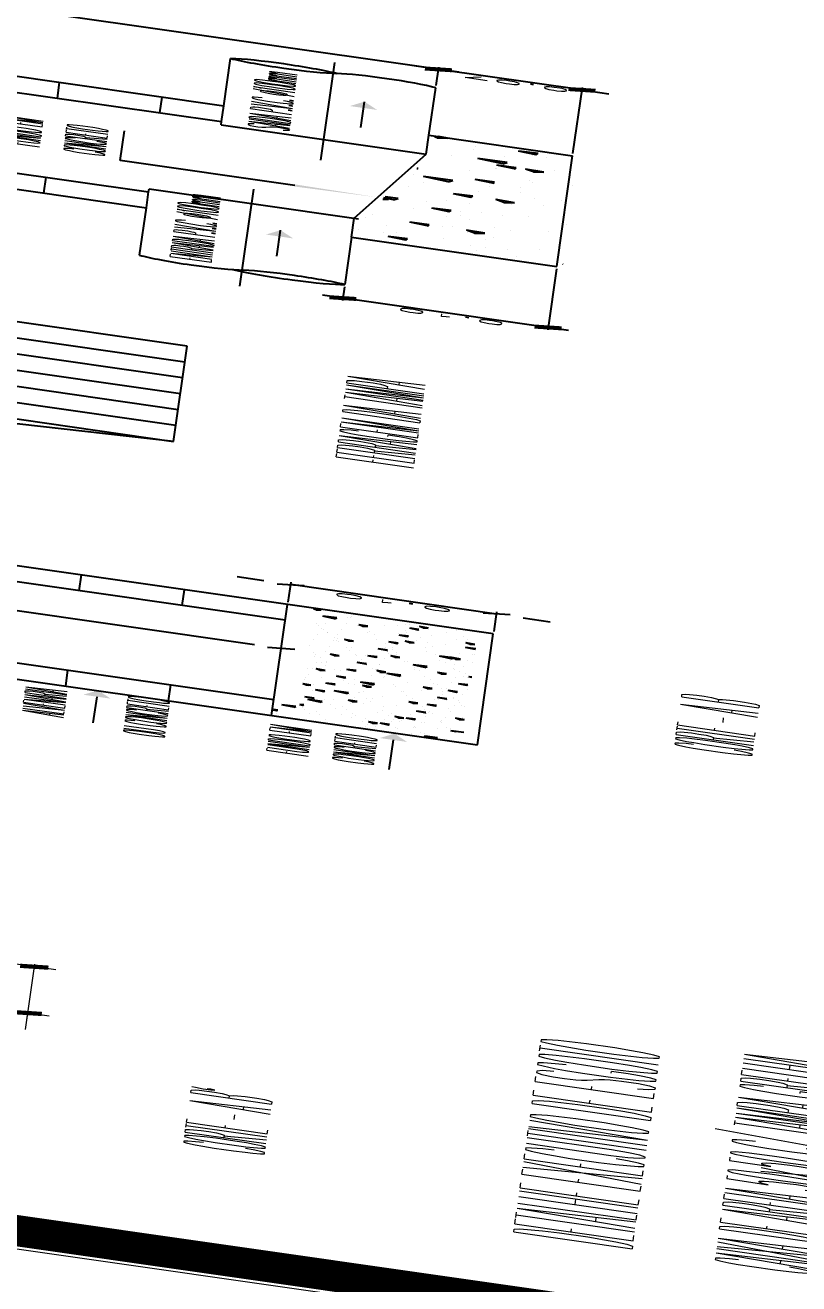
# Model space of a CAD drawing. Header units: millimetres. Extents: x -361192058 to 101130107379, y -14071650034 to 19218552450.
# Drawn here: x -134290.1 to -134142.6, y 40549.9 to 40789.9 of the extents above; entities that cross this region are included whole.
import ezdxf
from ezdxf.enums import TextEntityAlignment as Align

# ---------------------------------------------------------------- set-up
doc = ezdxf.new("R2010")
doc.units = ezdxf.units.MM
doc.header["$LTSCALE"] = 0.5
doc.linetypes.add('CENTER2', pattern=[28.575, 19.05, -3.175, 3.175, -3.175])
for name, color, linetype in [('02', 2, 'Continuous'), ('DETALLHES_CAIXAS', 6, 'Continuous'), ('TXT_0', 7, 'Continuous'), ('TXT_1', 3, 'Continuous'), ('TXT_2', 6, 'Continuous')]:
    doc.layers.add(name, color=color, linetype=linetype)
doc.styles.add('ADITIVOCAD', font='ROMANS.shx')
doc.styles.add('ROMANS', font='romans', dxfattribs={"height": 0.1})
doc.styles.get("Standard").update_dxf_attribs({"font": 'txt.shx', "height": 0.12})

# ---------------------------------------------------------------- blocks, each defined once
blk = doc.blocks.new('ADS_DET_CG125L')
at = {"layer": 'DETALLHES_CAIXAS'}
for p, q in [((2.17225, 1.17024), (2.17225, 0.57024)), ((2.27225, 0.57024), (2.27225, 1.17024)), ((2.37225, 0.57024), (2.37225, 1.17024)), ((2.47225, 0.57024), (2.47225, 1.17024)), ((2.57225, 0.57024), (2.57225, 1.17024)), ((2.67225, 0.57024), (2.67225, 1.17024)), ((2.77225, 0.57024), (2.77225, 1.17024)), ((1.16544, 0.50495), (1.16544, 1.11745)), ((1.26544, 0.40495), (1.26544, 1.11745)), ((0.66544, 1.00495), (0.66544, 0.50495)), ((0.56544, 1.00095), (0.56544, 0.40495)), ((0.56544, 0.60495), (0.66544, 0.60495)), ((1.16544, 0.60495), (1.26544, 0.60495)), ((2.17225, 0.57024), (2.77225, 0.57024)), ((0.56544, 0.55495), (0.66544, 0.55495)), ((1.16544, 0.55495), (1.26544, 0.55495)), ((0.56544, 0.50495), (1.26544, 0.50495)), ((0.56544, 0.40495), (1.26544, 0.40495))]:
    blk.add_line(p, q, dxfattribs=at)
at = {"layer": 'TXT_0', "linetype": 'ByBlock'}
for p, q in [((0.98959, 1.04195), (0.98959, 0.51795)), ((1.39076, 0.51773), (1.39076, 0.53073)), ((0.98309, 0.51145), (0.99609, 0.49845)), ((1.38426, 0.51123), (1.39726, 0.49823)), ((0.98823, 0.50495), (1.00459, 0.50495)), ((1.28011, 0.50473), (1.40576, 0.50473)), ((1.39076, 0.40473), (1.39076, 0.50473)), ((1.39726, 0.39823), (1.38426, 0.41123)), ((1.28011, 0.40473), (1.40576, 0.40473)), ((1.39076, 0.39173), (1.39076, 0.37873))]:
    blk.add_line(p, q, dxfattribs=at)
at = {"layer": 'TXT_0'}
for p, q in [((2.17225, 0.57024), (2.02421, 0.94148)), ((0.3629, 0.58931), (0.52684, 0.58928)), ((0.58364, 0.50267), (0.58364, 0.50267)), ((0.59223, 0.50278), (0.59223, 0.50278)), ((0.59909, 0.50278), (0.6004, 0.50435)), ((0.59909, 0.50278), (0.60339, 0.5024)), ((0.6034, 0.50239), (0.60304, 0.50435)), ((0.63511, 0.49494), (0.64072, 0.50078)), ((0.64152, 0.49393), (0.64072, 0.50077)), ((0.63511, 0.49494), (0.64151, 0.49394)), ((0.6393, 0.49058), (0.6393, 0.49058)), ((0.64789, 0.49069), (0.64789, 0.49069)), ((0.65475, 0.49069), (0.65606, 0.49225)), ((0.65475, 0.49069), (0.65905, 0.49031)), ((0.65906, 0.4903), (0.6587, 0.49225)), ((0.70639, 0.48617), (0.70986, 0.4903)), ((0.7107, 0.48578), (0.70987, 0.49029)), ((0.7838, 0.49072), (0.78778, 0.49225)), ((0.7838, 0.49072), (0.78738, 0.48831)), ((0.78739, 0.4883), (0.78872, 0.49225)), ((0.8146, 0.49192), (0.8146, 0.49192)), ((0.83108, 0.49148), (0.83108, 0.49148)), ((0.85304, 0.4903), (0.85304, 0.4903)), ((0.88826, 0.49087), (0.88826, 0.49087)), ((1.03003, 0.49185), (1.03003, 0.49185)), ((1.06847, 0.49023), (1.06847, 0.49023)), ((1.25819, 0.49088), (1.26177, 0.49225)), ((1.25819, 0.49088), (1.26177, 0.48847)), ((1.26178, 0.48845), (1.26305, 0.49225)), ((1.26447, 0.49063), (1.26584, 0.49225)), ((1.26447, 0.49063), (1.26649, 0.49045)), ((0.61098, 0.48719), (0.61098, 0.48719)), ((0.629, 0.48956), (0.629, 0.48956)), ((0.69077, 0.48284), (0.69638, 0.48869)), ((0.69718, 0.48184), (0.69639, 0.48868)), ((0.70639, 0.48617), (0.71069, 0.48579)), ((0.7574, 0.48704), (0.7574, 0.48704)), ((0.75803, 0.48165), (0.7615, 0.48579)), ((0.76234, 0.48126), (0.76151, 0.48578)), ((0.77543, 0.48942), (0.77543, 0.48942)), ((0.79472, 0.48687), (0.79472, 0.48687)), ((0.88727, 0.48496), (0.89231, 0.48689)), ((0.88727, 0.48496), (0.89085, 0.48254)), ((0.89086, 0.48253), (0.89232, 0.48688)), ((0.89147, 0.48868), (0.89147, 0.48868)), ((0.92991, 0.48705), (0.92991, 0.48705)), ((0.93802, 0.48492), (0.93802, 0.48492)), ((0.96528, 0.48851), (0.96528, 0.48851)), ((0.96834, 0.48543), (0.96834, 0.48543)), ((0.97833, 0.48798), (0.97833, 0.48798)), ((0.98949, 0.48947), (0.98949, 0.48947)), ((1.1069, 0.4886), (1.1069, 0.4886)), ((1.12516, 0.48416), (1.12516, 0.48416)), ((1.14296, 0.4859), (1.14296, 0.4859)), ((1.14534, 0.48698), (1.14534, 0.48698)), ((1.16152, 0.48877), (1.16152, 0.48877)), ((1.17334, 0.48999), (1.17334, 0.48999)), ((1.18377, 0.48536), (1.18377, 0.48536)), ((1.21911, 0.48148), (1.22472, 0.48732)), ((1.22552, 0.48047), (1.22473, 0.48731)), ((0.57569, 0.48359), (0.57569, 0.48359)), ((0.59136, 0.47881), (0.59136, 0.47881)), ((0.61413, 0.48196), (0.61413, 0.48196)), ((0.62832, 0.48388), (0.62832, 0.48388)), ((0.69077, 0.48284), (0.69717, 0.48185)), ((0.71193, 0.48106), (0.71193, 0.48106)), ((0.75775, 0.4818), (0.75775, 0.4818)), ((0.75803, 0.48165), (0.76234, 0.48127)), ((0.80968, 0.47713), (0.81315, 0.48127)), ((0.81399, 0.47674), (0.81316, 0.48126)), ((0.84627, 0.48366), (0.84627, 0.48366)), ((0.91999, 0.48254), (0.91999, 0.48254)), ((0.94094, 0.48259), (0.94094, 0.48259)), ((0.9475, 0.48226), (0.9475, 0.48226)), ((0.99075, 0.47919), (0.99579, 0.48113)), ((0.99075, 0.47919), (0.99433, 0.47678)), ((0.99433, 0.47676), (0.99579, 0.48112)), ((1.00678, 0.4838), (1.00678, 0.4838)), ((1.04521, 0.48218), (1.04521, 0.48218)), ((1.08258, 0.47804), (1.08258, 0.47804)), ((1.08365, 0.48056), (1.08365, 0.48056)), ((1.08819, 0.47909), (1.08819, 0.47909)), ((1.1006, 0.48042), (1.1006, 0.48042)), ((1.10097, 0.47869), (1.10097, 0.47869)), ((1.12208, 0.47893), (1.12208, 0.47893)), ((1.12787, 0.48401), (1.12787, 0.48401)), ((1.21911, 0.48148), (1.22552, 0.48048)), ((1.22221, 0.48373), (1.22221, 0.48373)), ((1.26064, 0.48211), (1.26064, 0.48211)), ((0.66664, 0.47509), (0.66664, 0.47509)), ((0.68466, 0.47747), (0.68466, 0.47747)), ((0.72035, 0.4764), (0.72035, 0.4764)), ((0.76761, 0.47093), (0.77322, 0.47677)), ((0.77402, 0.46992), (0.77323, 0.47676)), ((0.80428, 0.47645), (0.80428, 0.47645)), ((0.80968, 0.47713), (0.81398, 0.47676)), ((0.84725, 0.47297), (0.84725, 0.47297)), ((0.86132, 0.47261), (0.86479, 0.47675)), ((0.86132, 0.47261), (0.86562, 0.47224)), ((0.86563, 0.47223), (0.8648, 0.47674)), ((0.8676, 0.47291), (0.8676, 0.47291)), ((0.87452, 0.47656), (0.87452, 0.47656)), ((0.90457, 0.47798), (0.90457, 0.47798)), ((0.90552, 0.47506), (0.90552, 0.47506)), ((0.91296, 0.4681), (0.91643, 0.47223)), ((0.91727, 0.46771), (0.91644, 0.47222)), ((1.03711, 0.47206), (1.03711, 0.47206)), ((1.05079, 0.4737), (1.05079, 0.4737)), ((1.09422, 0.47343), (1.09926, 0.47536)), ((1.09422, 0.47343), (1.0978, 0.47101)), ((1.09781, 0.471), (1.09927, 0.47535)), ((1.16052, 0.47731), (1.16052, 0.47731)), ((1.19895, 0.47568), (1.19895, 0.47568)), ((1.23501, 0.47527), (1.23501, 0.47527)), ((1.23739, 0.47406), (1.23739, 0.47406)), ((1.24517, 0.47355), (1.24517, 0.47355)), ((1.26319, 0.47592), (1.26319, 0.47592)), ((0.62266, 0.46692), (0.62266, 0.46692)), ((0.63135, 0.47149), (0.63135, 0.47149)), ((0.64702, 0.46672), (0.64702, 0.46672)), ((0.66979, 0.46987), (0.66979, 0.46987)), ((0.68398, 0.47179), (0.68398, 0.47179)), ((0.70823, 0.46825), (0.70823, 0.46825)), ((0.7233, 0.4675), (0.72834, 0.46944)), ((0.7233, 0.4675), (0.72688, 0.46509)), ((0.72689, 0.46507), (0.72835, 0.46943)), ((0.74666, 0.46662), (0.74666, 0.46662)), ((0.7623, 0.46924), (0.7623, 0.46924)), ((0.76761, 0.47093), (0.77401, 0.46993)), ((0.82923, 0.47059), (0.82923, 0.47059)), ((0.83021, 0.46751), (0.83021, 0.46751)), ((0.86353, 0.46785), (0.86353, 0.46785)), ((0.91296, 0.4681), (0.91726, 0.46772)), ((0.9646, 0.46358), (0.96808, 0.46771)), ((0.96892, 0.46319), (0.96808, 0.4677)), ((0.99182, 0.4661), (0.99182, 0.4661)), ((1.00984, 0.46847), (1.00984, 0.46847)), ((1.01443, 0.46909), (1.01443, 0.46909)), ((1.05898, 0.47148), (1.05898, 0.47148)), ((1.19769, 0.46766), (1.20273, 0.46959)), ((1.19769, 0.46766), (1.20127, 0.46524)), ((1.19805, 0.4702), (1.19805, 0.4702)), ((1.1997, 0.46756), (1.1997, 0.46756)), ((1.20128, 0.46523), (1.20274, 0.46958)), ((0.61006, 0.46116), (0.61006, 0.46116)), ((0.62745, 0.45992), (0.62745, 0.45992)), ((0.63733, 0.46475), (0.63733, 0.46475)), ((0.72031, 0.46204), (0.72031, 0.46204)), ((0.75649, 0.46102), (0.75649, 0.46102)), ((0.78375, 0.46461), (0.78375, 0.46461)), ((0.7851, 0.465), (0.7851, 0.465)), ((0.79384, 0.4629), (0.79384, 0.4629)), ((0.82154, 0.46064), (0.82154, 0.46064)), ((0.82353, 0.46337), (0.82353, 0.46337)), ((0.82678, 0.46174), (0.83182, 0.46367)), ((0.82678, 0.46174), (0.83036, 0.45932)), ((0.83037, 0.45931), (0.83183, 0.46366)), ((0.84445, 0.45901), (0.85006, 0.46485)), ((0.85086, 0.45801), (0.85007, 0.46484)), ((0.86197, 0.46175), (0.86197, 0.46175)), ((0.9004, 0.46013), (0.9004, 0.46013)), ((0.94634, 0.46011), (0.94634, 0.46011)), ((0.9646, 0.46358), (0.96891, 0.4632)), ((0.97746, 0.46402), (0.97746, 0.46402)), ((1.01625, 0.45906), (1.01972, 0.4632)), ((1.01699, 0.46427), (1.01699, 0.46427)), ((1.02056, 0.45867), (1.01973, 0.46318)), ((1.12428, 0.46019), (1.12428, 0.46019)), ((1.1544, 0.4616), (1.1544, 0.4616)), ((1.16065, 0.4648), (1.16065, 0.4648)), ((1.17243, 0.46397), (1.17243, 0.46397)), ((1.26596, 0.46456), (1.26596, 0.46456)), ((0.58067, 0.45971), (0.58067, 0.45971)), ((0.59048, 0.45485), (0.59048, 0.45485)), ((0.59204, 0.45879), (0.59204, 0.45879)), ((0.60715, 0.45637), (0.61219, 0.45831)), ((0.60715, 0.45637), (0.61073, 0.45396)), ((0.61074, 0.45395), (0.6122, 0.4583)), ((0.67832, 0.45483), (0.67832, 0.45483)), ((0.73846, 0.45864), (0.73846, 0.45864)), ((0.75687, 0.45783), (0.75687, 0.45783)), ((0.84445, 0.45901), (0.85086, 0.45802)), ((0.90105, 0.45415), (0.90105, 0.45415)), ((0.9037, 0.45401), (0.9037, 0.45401)), ((0.91907, 0.45652), (0.91907, 0.45652)), ((0.93025, 0.45597), (0.93529, 0.4579)), ((0.93025, 0.45597), (0.93383, 0.45355)), ((0.93384, 0.45354), (0.9353, 0.45789)), ((0.93884, 0.4585), (0.93884, 0.4585)), ((0.94006, 0.45862), (0.94006, 0.45862)), ((0.975, 0.45707), (0.975, 0.45707)), ((0.97727, 0.45688), (0.97727, 0.45688)), ((1.01571, 0.45525), (1.01571, 0.45525)), ((1.01625, 0.45906), (1.02055, 0.45868)), ((1.06789, 0.45454), (1.07136, 0.45868)), ((1.06789, 0.45454), (1.07219, 0.45416)), ((1.0722, 0.45415), (1.07137, 0.45867)), ((1.08731, 0.45513), (1.08731, 0.45513)), ((1.10893, 0.45561), (1.10893, 0.45561)), ((1.11953, 0.45002), (1.123, 0.45416)), ((1.12384, 0.44963), (1.12301, 0.45415)), ((1.22397, 0.45735), (1.22397, 0.45735)), ((0.60908, 0.44862), (0.61255, 0.45276)), ((0.60908, 0.44862), (0.61338, 0.44825)), ((0.61339, 0.44823), (0.61256, 0.45275)), ((0.63991, 0.45111), (0.63991, 0.45111)), ((0.66572, 0.44907), (0.66572, 0.44907)), ((0.68311, 0.44782), (0.68311, 0.44782)), ((0.69299, 0.45266), (0.69299, 0.45266)), ((0.71948, 0.45243), (0.71948, 0.45243)), ((0.77955, 0.45343), (0.77955, 0.45343)), ((0.85558, 0.44816), (0.85558, 0.44816)), ((0.86673, 0.44894), (0.86673, 0.44894)), ((0.92129, 0.44709), (0.9269, 0.45294)), ((0.9277, 0.44609), (0.92691, 0.45293)), ((0.93301, 0.44986), (0.93301, 0.44986)), ((1.03372, 0.4502), (1.03876, 0.45214)), ((1.03372, 0.4502), (1.0373, 0.44779)), ((1.03731, 0.44778), (1.03877, 0.45213)), ((1.04992, 0.44973), (1.04992, 0.44973)), ((1.05414, 0.45363), (1.05414, 0.45363)), ((1.06364, 0.44965), (1.06364, 0.44965)), ((1.08166, 0.45202), (1.08166, 0.45202)), ((1.09258, 0.45201), (1.09258, 0.45201)), ((1.11953, 0.45002), (1.12384, 0.44965)), ((1.13101, 0.45038), (1.13101, 0.45038)), ((1.16945, 0.44876), (1.16945, 0.44876)), ((1.17117, 0.4455), (1.17465, 0.44964)), ((1.17549, 0.44512), (1.17465, 0.44963)), ((1.18198, 0.45015), (1.18198, 0.45015)), ((1.23414, 0.4513), (1.23414, 0.4513)), ((0.3345, 0.44523), (0.5214, 0.44523)), ((0.59792, 0.4439), (0.59792, 0.4439)), ((0.60011, 0.44517), (0.60011, 0.44517)), ((0.63633, 0.44762), (0.63633, 0.44762)), ((0.63854, 0.44355), (0.63854, 0.44355)), ((0.64614, 0.44275), (0.64614, 0.44275)), ((0.6477, 0.4467), (0.6477, 0.4467)), ((0.66281, 0.44428), (0.66785, 0.44622)), ((0.66281, 0.44428), (0.66639, 0.44186)), ((0.6664, 0.44185), (0.66786, 0.4462)), ((0.73756, 0.44623), (0.73756, 0.44623)), ((0.81029, 0.4422), (0.81029, 0.4422)), ((0.82831, 0.44457), (0.82831, 0.44457)), ((0.82933, 0.44354), (0.82933, 0.44354)), ((0.89102, 0.44265), (0.89102, 0.44265)), ((0.92129, 0.44709), (0.9277, 0.4461)), ((1.01355, 0.44512), (1.01355, 0.44512)), ((1.01817, 0.44366), (1.01817, 0.44366)), ((1.1372, 0.44444), (1.14224, 0.44637)), ((1.1372, 0.44444), (1.14078, 0.44202)), ((1.13999, 0.44294), (1.13999, 0.44294)), ((1.14079, 0.44201), (1.14225, 0.44636)), ((1.17117, 0.4455), (1.17548, 0.44513)), ((1.19717, 0.44623), (1.19717, 0.44623)), ((1.20788, 0.44713), (1.20788, 0.44713)), ((1.22282, 0.44099), (1.22629, 0.44512)), ((1.22623, 0.44515), (1.22623, 0.44515)), ((1.22713, 0.4406), (1.2263, 0.44511)), ((1.24425, 0.44752), (1.24425, 0.44752)), ((1.24632, 0.44551), (1.24632, 0.44551)), ((0.57685, 0.43712), (0.57685, 0.43712)), ((0.61839, 0.43635), (0.61839, 0.43635)), ((0.62657, 0.43595), (0.62657, 0.43595)), ((0.66474, 0.43653), (0.66821, 0.44067)), ((0.66474, 0.43653), (0.66904, 0.43615)), ((0.66905, 0.43614), (0.66822, 0.44065)), ((0.69557, 0.43902), (0.69557, 0.43902)), ((0.71638, 0.43201), (0.71985, 0.43615)), ((0.72069, 0.43162), (0.71986, 0.43614)), ((0.76481, 0.43621), (0.76481, 0.43621)), ((0.76628, 0.43851), (0.77132, 0.44045)), ((0.76628, 0.43851), (0.76986, 0.4361)), ((0.76987, 0.43609), (0.77133, 0.44044)), ((0.79296, 0.43893), (0.79296, 0.43893)), ((0.97287, 0.4377), (0.97287, 0.4377)), ((0.97658, 0.44005), (0.97658, 0.44005)), ((0.9909, 0.44007), (0.9909, 0.44007)), ((0.99813, 0.43517), (1.00374, 0.44102)), ((1.00455, 0.43417), (1.00375, 0.44101)), ((1.098, 0.43573), (1.098, 0.43573)), ((1.12341, 0.43623), (1.12341, 0.43623)), ((1.15977, 0.44084), (1.15977, 0.44084)), ((1.18076, 0.43916), (1.18076, 0.43916)), ((1.22282, 0.44099), (1.22712, 0.44061)), ((1.24067, 0.43867), (1.24571, 0.44061)), ((1.24067, 0.43867), (1.24425, 0.43625)), ((1.24122, 0.44154), (1.24122, 0.44154)), ((1.24426, 0.43624), (1.24572, 0.44059)), ((0.57083, 0.42795), (0.57342, 0.43065)), ((0.5731, 0.43039), (0.5731, 0.43039)), ((0.57416, 0.42435), (0.57343, 0.43063)), ((0.5896, 0.43088), (0.5896, 0.43088)), ((0.59112, 0.43276), (0.59112, 0.43276)), ((0.61529, 0.4355), (0.61529, 0.4355)), ((0.65358, 0.43181), (0.65358, 0.43181)), ((0.65577, 0.43308), (0.65577, 0.43308)), ((0.6942, 0.43145), (0.6942, 0.43145)), ((0.71638, 0.43201), (0.72068, 0.43163)), ((0.71952, 0.43025), (0.71952, 0.43025)), ((0.73264, 0.42983), (0.73264, 0.42983)), ((0.73755, 0.43262), (0.73755, 0.43262)), ((0.756, 0.43386), (0.756, 0.43386)), ((0.76802, 0.42749), (0.77149, 0.43163)), ((0.77233, 0.4271), (0.7715, 0.43162)), ((0.84903, 0.43544), (0.84903, 0.43544)), ((0.86975, 0.43275), (0.87479, 0.43468)), ((0.86975, 0.43275), (0.87333, 0.43033)), ((0.87334, 0.43032), (0.8748, 0.43467)), ((0.90282, 0.43004), (0.90282, 0.43004)), ((0.9274, 0.43171), (0.9274, 0.43171)), ((0.93919, 0.43465), (0.93919, 0.43465)), ((0.99813, 0.43517), (1.00454, 0.43418)), ((1.08644, 0.43116), (1.08644, 0.43116)), ((1.13546, 0.4332), (1.13546, 0.4332)), ((1.15349, 0.43557), (1.15349, 0.43557)), ((1.19923, 0.43434), (1.19923, 0.43434)), ((0.63251, 0.42503), (0.63251, 0.42503)), ((0.67405, 0.42426), (0.67405, 0.42426)), ((0.68223, 0.42385), (0.68223, 0.42385)), ((0.7186, 0.42846), (0.7186, 0.42846)), ((0.76802, 0.42749), (0.77233, 0.42712)), ((0.77107, 0.42821), (0.77107, 0.42821)), ((0.80704, 0.42824), (0.80704, 0.42824)), ((0.80951, 0.42658), (0.80951, 0.42658)), ((0.81967, 0.42297), (0.82314, 0.42711)), ((0.82398, 0.42259), (0.82315, 0.4271)), ((0.84794, 0.42496), (0.84794, 0.42496)), ((0.86585, 0.42497), (0.86585, 0.42497)), ((0.88211, 0.42575), (0.88211, 0.42575)), ((0.90013, 0.42812), (0.90013, 0.42812)), ((0.97323, 0.42698), (0.97827, 0.42892)), ((0.97323, 0.42698), (0.97681, 0.42457)), ((0.97682, 0.42455), (0.97828, 0.4289)), ((1.04904, 0.42576), (1.04904, 0.42576)), ((1.05601, 0.42852), (1.05601, 0.42852)), ((1.06272, 0.42362), (1.06272, 0.42362)), ((1.07498, 0.42326), (1.08058, 0.4291)), ((1.08139, 0.42225), (1.08059, 0.42909)), ((1.08999, 0.42721), (1.08999, 0.42721)), ((1.15724, 0.42713), (1.15724, 0.42713)), ((1.23326, 0.42734), (1.23326, 0.42734)), ((0.62649, 0.41585), (0.62908, 0.41855)), ((0.62876, 0.4183), (0.62876, 0.4183)), ((0.62982, 0.41225), (0.62909, 0.41854)), ((0.64527, 0.41878), (0.64527, 0.41878)), ((0.64678, 0.42067), (0.64678, 0.42067)), ((0.67095, 0.42341), (0.67095, 0.42341)), ((0.70939, 0.42178), (0.70939, 0.42178)), ((0.74782, 0.42016), (0.74782, 0.42016)), ((0.76506, 0.42103), (0.76506, 0.42103)), ((0.78626, 0.41853), (0.78626, 0.41853)), ((0.81967, 0.42297), (0.82397, 0.4226)), ((0.82846, 0.41957), (0.82846, 0.41957)), ((0.83664, 0.41976), (0.83664, 0.41976)), ((0.87131, 0.41846), (0.87478, 0.42259)), ((0.87131, 0.41846), (0.87561, 0.41808)), ((0.87562, 0.41807), (0.87479, 0.42258)), ((0.88638, 0.42333), (0.88638, 0.42333)), ((0.92295, 0.41394), (0.92642, 0.41807)), ((0.92482, 0.42171), (0.92482, 0.42171)), ((0.92726, 0.41355), (0.92643, 0.41806)), ((0.96325, 0.42009), (0.96325, 0.42009)), ((1.00169, 0.41846), (1.00169, 0.41846)), ((1.01268, 0.42115), (1.01268, 0.42115)), ((1.01402, 0.42132), (1.01402, 0.42132)), ((1.0447, 0.42125), (1.0447, 0.42125)), ((1.07498, 0.42326), (1.08138, 0.42226)), ((1.0767, 0.42121), (1.08174, 0.42315)), ((1.0767, 0.42121), (1.08028, 0.4188)), ((1.08029, 0.41879), (1.08175, 0.42314)), ((1.11525, 0.41992), (1.11525, 0.41992)), ((1.19629, 0.42227), (1.19629, 0.42227)), ((1.22531, 0.41912), (1.22531, 0.41912)), ((1.25258, 0.42271), (1.25258, 0.42271)), ((0.70578, 0.41529), (0.71083, 0.41723)), ((0.70578, 0.41529), (0.70937, 0.41288)), ((0.70937, 0.41286), (0.71083, 0.41721)), ((0.72307, 0.41382), (0.72307, 0.41382)), ((0.79134, 0.4138), (0.79134, 0.4138)), ((0.79209, 0.41496), (0.79209, 0.41496)), ((0.80937, 0.41617), (0.80937, 0.41617)), ((0.82469, 0.41691), (0.82469, 0.41691)), ((0.86313, 0.41529), (0.86313, 0.41529)), ((0.90156, 0.41366), (0.90156, 0.41366)), ((0.92295, 0.41394), (0.92725, 0.41356)), ((0.97203, 0.41411), (0.97203, 0.41411)), ((0.97571, 0.41608), (0.97571, 0.41608)), ((0.97697, 0.41225), (0.97807, 0.41356)), ((0.97831, 0.41225), (0.97807, 0.41354)), ((0.99923, 0.41526), (0.99923, 0.41526)), ((1.04012, 0.41684), (1.04012, 0.41684)), ((1.07326, 0.41271), (1.07326, 0.41271)), ((1.07856, 0.41521), (1.07856, 0.41521)), ((1.11699, 0.41359), (1.11699, 0.41359)), ((1.12253, 0.41226), (1.12253, 0.41226)), ((1.15269, 0.41225), (1.15743, 0.41718)), ((1.15801, 0.41225), (1.15743, 0.41717)), ((1.1589, 0.41687), (1.1589, 0.41687)), ((1.18017, 0.41545), (1.18521, 0.41738)), ((1.18017, 0.41545), (1.18375, 0.41303)), ((1.18376, 0.41302), (1.18522, 0.41737)), ((1.20729, 0.41675), (1.20729, 0.41675))]:
    blk.add_line(p, q, dxfattribs=at)
for points in [[(0.52684, 0.58264), (0.52684, 0.59597), (0.56684, 0.58932)], [(0.52141, 0.4519), (0.5214, 0.43856), (0.5614, 0.44522)]]:
    blk.add_solid(points, dxfattribs=at)
at = {"layer": 'TXT_0', "style": 'ROMANS'}
for s, p in [('ALVENARIA', (0.36796, 0.61389)), ('OU CONCRETO', (0.32971, 0.56438)), ('FUNDO EM', (0.3424, 0.49479)), ('CONCRETO', (0.34529, 0.46301))]:
    blk.add_text(s, height=0.02, dxfattribs=at).set_placement(p, align=Align.MIDDLE_LEFT)
at = {"layer": 'TXT_0', "linetype": 'ByBlock', "style": 'ROMANS'}
blk.add_text('0.10', height=0.02, rotation=90, dxfattribs=at).set_placement((1.37076, 0.45473), align=Align.MIDDLE_CENTER)
at = {"layer": 'TXT_1', "style": 'ADITIVOCAD'}
for s, p in [('FERRAGEM DA TAMPA', (2.47901, 0.47301)), ('CORTE - A B', (0.90081, 0.29221))]:
    blk.add_text(s, height=0.0375, dxfattribs=at).set_placement(p, align=Align.MIDDLE)
blk = doc.blocks.new('ADS_DET_CP50')
at = {"layer": 'DETALLHES_CAIXAS'}
for p, q in [((0.59468, 1.25443), (0.59468, 0.70443)), ((0.69468, 1.25443), (0.69468, 0.70443)), ((1.19468, 1.25443), (1.19468, 0.67443)), ((1.29468, 1.25443), (1.29468, 0.67443)), ((0.59468, 0.75443), (0.69468, 0.75443)), ((1.19468, 0.75443), (1.29468, 0.75443)), ((0.59468, 0.70443), (0.69468, 0.70443)), ((1.19468, 0.70443), (1.29468, 0.70443)), ((1.19468, 0.67443), (1.29468, 0.67443)), ((0.59468, 0.60443), (0.71468, 0.60443)), ((0.59468, 0.60443), (0.59468, 0.50443)), ((0.71468, 0.60443), (1.17468, 0.57443)), ((1.17468, 0.57443), (1.29468, 0.57443)), ((1.29468, 0.57443), (1.29468, 0.50443)), ((0.59468, 0.50443), (1.29468, 0.50443))]:
    blk.add_line(p, q, dxfattribs=at)
at = {"layer": 'TXT_0', "linetype": 'ByBlock'}
for p, q in [((1.71113, 0.56443), (1.71113, 1.31443)), ((0.20851, 0.49443), (0.20851, 0.61443)), ((0.27968, 0.60443), (0.19351, 0.60443)), ((1.71113, 0.57443), (1.71113, 0.58743)), ((1.60968, 0.57443), (1.72613, 0.57443)), ((1.60968, 0.57443), (1.72613, 0.57443)), ((1.71113, 0.50443), (1.71113, 0.57443)), ((0.57968, 0.50443), (0.19351, 0.50443)), ((1.30968, 0.50443), (1.72613, 0.50443)), ((1.71113, 0.50443), (1.71113, 0.49143))]:
    blk.add_line(p, q, dxfattribs=at)
at = {"layer": 'TXT_0'}
for p, q in [((0.86411, 0.63512), (0.86412, 0.72013)), ((0.86412, 0.72013), (1.05102, 0.72013)), ((0.29468, 0.70443), (0.59468, 0.70443)), ((0.69468, 0.70443), (0.71468, 0.70443)), ((0.71468, 0.70443), (0.71468, 0.60243)), ((1.17468, 0.67443), (1.19468, 0.67443)), ((1.17468, 0.67443), (1.17468, 0.57443)), ((1.29468, 0.67443), (1.59468, 0.67443)), ((0.41027, 0.63886), (0.5742, 0.63883)), ((1.28144, 0.60756), (1.44537, 0.60753)), ((0.59468, 0.60443), (0.29468, 0.60443)), ((0.64635, 0.60152), (0.6465, 0.60141)), ((0.64651, 0.60141), (0.64655, 0.60152)), ((0.7286, 0.59923), (0.7286, 0.59923)), ((0.75413, 0.59586), (0.75413, 0.59586)), ((0.65284, 0.58962), (0.65284, 0.58962)), ((0.85797, 0.59217), (0.86207, 0.5894)), ((0.8617, 0.58691), (0.86624, 0.59163)), ((0.86208, 0.58939), (0.86291, 0.59185)), ((0.87506, 0.58483), (0.87433, 0.5911)), ((0.62337, 0.57837), (0.6306, 0.58699)), ((0.63235, 0.57758), (0.63062, 0.58698)), ((0.65977, 0.58344), (0.65977, 0.58344)), ((0.69732, 0.58838), (0.69732, 0.58838)), ((0.8617, 0.58691), (0.87505, 0.58484)), ((0.62337, 0.57837), (0.63234, 0.57759)), ((0.73096, 0.56896), (0.73819, 0.57758)), ((0.73994, 0.56816), (0.7382, 0.57757)), ((0.8252, 0.57695), (0.8252, 0.57695)), ((0.95747, 0.5807), (0.95747, 0.5807)), ((1.03605, 0.57901), (1.03605, 0.57901)), ((1.07689, 0.57789), (1.07764, 0.57739)), ((1.07765, 0.57738), (1.07781, 0.57783)), ((0.8817, 0.5711), (0.8817, 0.5711)), ((0.99849, 0.57406), (0.99849, 0.57406)), ((1.02179, 0.56208), (1.03347, 0.57426)), ((1.03514, 0.56), (1.03349, 0.57425)), ((1.0361, 0.57404), (1.0361, 0.57404)), ((1.28575, 0.57041), (1.28864, 0.57152)), ((1.29468, 0.57443), (1.59468, 0.57443)), ((0.73096, 0.56896), (0.73993, 0.56817)), ((0.83855, 0.55954), (0.84578, 0.56816)), ((0.84753, 0.55875), (0.84579, 0.56815)), ((1.28575, 0.57041), (1.29321, 0.56538)), ((1.29322, 0.56537), (1.29468, 0.56972)), ((0.6678, 0.56055), (0.6678, 0.56055)), ((0.73773, 0.56193), (0.73773, 0.56193)), ((0.80469, 0.56054), (0.80469, 0.56054)), ((0.83855, 0.55954), (0.84752, 0.55876)), ((0.90376, 0.56159), (0.90376, 0.56159)), ((0.94614, 0.55013), (0.95337, 0.55875)), ((0.94862, 0.55903), (0.94862, 0.55903)), ((0.95512, 0.54934), (0.95338, 0.55874)), ((1.02179, 0.56208), (1.03513, 0.56001)), ((1.18634, 0.56218), (1.18634, 0.56218)), ((0.74787, 0.55717), (0.74787, 0.55717)), ((0.82794, 0.55379), (0.82794, 0.55379)), ((0.84695, 0.55411), (0.84695, 0.55411)), ((1.11057, 0.55258), (1.11057, 0.55258)), ((0.65025, 0.54692), (0.65025, 0.54692)), ((0.72678, 0.54929), (0.72678, 0.54929)), ((0.72858, 0.54605), (0.73908, 0.55009)), ((0.73605, 0.54101), (0.73909, 0.55008)), ((0.8094, 0.54917), (0.8094, 0.54917)), ((0.90802, 0.5504), (0.90802, 0.5504)), ((0.94614, 0.55013), (0.95511, 0.54935)), ((0.98809, 0.54702), (0.98809, 0.54702)), ((1.05373, 0.54072), (1.06096, 0.54934)), ((1.06271, 0.53992), (1.06097, 0.54933)), ((1.18188, 0.53725), (1.19356, 0.54943)), ((1.19523, 0.53517), (1.19357, 0.54942)), ((1.24249, 0.55222), (1.24249, 0.55222)), ((1.26834, 0.55158), (1.26834, 0.55158)), ((0.61935, 0.54379), (0.61935, 0.54379)), ((0.69943, 0.5404), (0.69943, 0.5404)), ((0.72858, 0.54605), (0.73604, 0.54102)), ((0.86115, 0.54401), (0.86115, 0.54401)), ((1.03355, 0.54202), (1.03355, 0.54202)), ((1.05373, 0.54072), (1.06269, 0.53993)), ((1.06816, 0.54364), (1.06816, 0.54364)), ((1.14824, 0.54025), (1.14824, 0.54025)), ((1.18568, 0.54474), (1.18568, 0.54474)), ((0.65101, 0.53969), (0.65101, 0.53969)), ((0.71467, 0.5367), (0.71467, 0.5367)), ((0.7795, 0.53702), (0.7795, 0.53702)), ((0.94415, 0.53404), (0.95465, 0.53807)), ((0.95162, 0.529), (0.95466, 0.53806)), ((1.14813, 0.5398), (1.14813, 0.5398)), ((1.16132, 0.53131), (1.16855, 0.53992)), ((1.17029, 0.53051), (1.16856, 0.53991)), ((1.18087, 0.53657), (1.18087, 0.53657)), ((1.18188, 0.53725), (1.19522, 0.53518)), ((1.22831, 0.53687), (1.22831, 0.53687)), ((0.65786, 0.52922), (0.65786, 0.52922)), ((0.77367, 0.529), (0.77367, 0.529)), ((0.85957, 0.53364), (0.85957, 0.53364)), ((0.93965, 0.53025), (0.93965, 0.53025)), ((0.94415, 0.53404), (0.95161, 0.52901)), ((0.95565, 0.53077), (0.95565, 0.53077)), ((1.16132, 0.53131), (1.17028, 0.53052)), ((1.26891, 0.52189), (1.27614, 0.53051)), ((1.27788, 0.5211), (1.27615, 0.5305)), ((0.62031, 0.52427), (0.62031, 0.52427)), ((1.01972, 0.52687), (1.01972, 0.52687)), ((1.0534, 0.52733), (1.0534, 0.52733)), ((1.09979, 0.52349), (1.09979, 0.52349)), ((1.15972, 0.52203), (1.17022, 0.52606)), ((1.16719, 0.51699), (1.17023, 0.52605)), ((1.26242, 0.52349), (1.26242, 0.52349)), ((0.87988, 0.52117), (0.87988, 0.52117)), ((0.99659, 0.51985), (0.99659, 0.51985)), ((1.09339, 0.52155), (1.09339, 0.52155)), ((1.15972, 0.52203), (1.16718, 0.517)), ((1.17987, 0.5201), (1.17987, 0.5201)), ((1.25994, 0.51672), (1.25994, 0.51672)), ((1.26891, 0.52189), (1.27787, 0.52111)), ((0.68619, 0.51398), (0.68619, 0.51398)), ((0.80286, 0.5106), (0.80286, 0.5106)), ((0.95903, 0.5149), (0.95903, 0.5149)), ((1.18451, 0.51225), (1.18451, 0.51225)), ((1.00591, 0.50653), (1.00591, 0.50653)), ((0.61255, 0.50152), (0.61305, 0.50171)), ((0.613, 0.50152), (0.61306, 0.5017)), ((0.8643, 0.50243), (0.8643, 0.50243)), ((1.10875, 0.50264), (1.10875, 0.50264))]:
    blk.add_line(p, q, dxfattribs=at)
at = {"layer": 'TXT_0', "linetype": 'CENTER2'}
for p, q in [((0.19162, 0.65443), (0.80413, 0.65443)), ((1.04441, 0.62443), (1.66233, 0.62443))]:
    blk.add_line(p, q, dxfattribs=at)
at = {"layer": 'TXT_0', "linetype": 'ByBlock', "const_width": 0.00195}
for points in [[(0.21501, 0.59793), (0.20201, 0.61093)], [(1.70463, 0.58093), (1.71763, 0.56793)], [(1.70463, 0.58093), (1.71763, 0.56793)], [(0.20201, 0.51093), (0.21501, 0.49793)], [(1.71763, 0.49793), (1.70463, 0.51093)]]:
    blk.add_lwpolyline(points, dxfattribs=at)
at = {"layer": 'TXT_0'}
for centre, radius, start, end in [((0.30914, 0.679), 0.02925, 119.62631, 239.73713), ((1.61349, 0.64873), 0.03185, 126.19284, 235.08679), ((1.57432, 0.64829), 0.03314, 309.1933, 52.08632), ((0.30934, 0.63407), 0.03307, 130.84046, 243.67814), ((0.27155, 0.62895), 0.03371, 313.32866, 47.3258), ((1.57859, 0.59872), 0.02913, 303.53651, 55.08679)]:
    blk.add_arc(centre, radius, start, end, dxfattribs=at)
for points in [[(0.53421, 0.64551), (0.5342, 0.63217), (0.5742, 0.63883)], [(0.87077, 0.63512), (0.85744, 0.63512), (0.8641, 0.59512)], [(1.40537, 0.6142), (1.40537, 0.60087), (1.44537, 0.60753)]]:
    blk.add_solid(points, dxfattribs=at)
at = {"layer": 'TXT_0', "style": 'ROMANS'}
for s, p in [('FUNDO EM', (0.87202, 0.76969)), ('CONCRETO', (0.87491, 0.73791)), ('ENTRADA P.V.C. %%C100mm', (0.31007, 0.67969)), ('SAIDA P.V.C. %%C100mm', (1.19201, 0.65148))]:
    blk.add_text(s, height=0.02, dxfattribs=at).set_placement(p, align=Align.MIDDLE_LEFT)
for s, p in [('0.10', (0.19951, 0.52443)), ('0.07', (1.70213, 0.50943))]:
    blk.add_text(s, height=0.018, rotation=90, dxfattribs=at).set_placement(p)
blk = doc.blocks.new('APROVADO QUADRA 21.2 MBVII')
at = {"layer": '02', "lineweight": 18}
blk.add_lwpolyline([(3979.6187, 2385.7337), (4040.8187, 2385.7337), (4040.8187, 2430.2837), (3979.6187, 2430.2837)], close=True, dxfattribs=at)
at = {"layer": '02', "lineweight": 18, "const_width": 0.1}
blk.add_lwpolyline([(3980.3687, 2386.4837), (4040.0687, 2386.4837), (4040.0687, 2429.5337), (3980.3687, 2429.5337)], close=True, dxfattribs=at)
at = {"layer": 'TXT_0', "linetype": 'ByBlock', "lineweight": 18}
for p, q in [((3991.3578, 2414.6903), (3991.3578, 2419.6703)), ((3989.4092, 2414.6903), (3989.4092, 2415.5274)), ((3988.7158, 2414.76), (3991.4625, 2414.76)), ((3988.7158, 2414.76), (3989.5138, 2414.76))]:
    blk.add_line(p, q, dxfattribs=at)
at = {"layer": 'TXT_0', "linetype": 'ByBlock', "lineweight": 18, "const_width": 0.0136}
for points in [[(3989.3638, 2414.8054), (3989.4545, 2414.7147)], [(3991.3125, 2414.8054), (3991.4032, 2414.7147)]]:
    blk.add_lwpolyline(points, dxfattribs=at)
at = {"lineweight": 18}
for name, p, xscale, yscale, zscale in [('ADS_DET_CP50', (4019.3733, 2410.0613), 6.654090768922506, 6.654090768922506, 6.654090768922506), ('ADS_DET_CG125L', (3999.3505, 2410.7497), 6.67507638106508, 6.67507638106508, 6.67507638106508)]:
    blk.add_blockref(name, p, dxfattribs=dict(at, xscale=xscale, yscale=yscale, zscale=zscale))
at = {"color": 0, "lineweight": 13, "flags": 8}
for p in [(4700.7247, 2280.1125), (4699.5738, 2277.8964), (4702.3546, 2276.195), (4703.6722, 2274.085), (4699.8445, 2272.2194), (4703.0488, 2270.137), (4703.0877, 2267.9803), (4700.6523, 2261.5216), (4700.7007, 2257.1593)]:
    blk.add_attdef('NIVEL', p, '', height=0.075, dxfattribs=at)
for rotation, width, p in [(90, 0.8, (4700.8205, 2275.7521)), (270, 0.6, (4703.8437, 2274.9021)), (90, 0.8, (4701.5575, 2268.5021)), (180, 0.6, (4651.1817, 2236.1931))]:
    blk.add_attdef('$PORTA', text='', height=0.09, rotation=rotation, dxfattribs=dict(at, width=width)).set_placement(p, align=Align.MIDDLE)
for p in [(4654.176, 2240.463), (4648.499, 2240.1923), (4637.8012, 2239.3845), (4633.4388, 2239.3361), (4656.3921, 2239.3121), (4652.4746, 2237.6822), (4646.4166, 2236.988), (4644.2598, 2236.9491), (4650.3646, 2236.3646)]:
    blk.add_attdef('NIVEL', p, '', height=0.075, rotation=270, dxfattribs=at)
at = {"color": 0, "lineweight": 13, "width": 0.8, "flags": 8}
for p in [(4652.0317, 2239.2163), (4644.7817, 2238.4793)]:
    blk.add_attdef('$PORTA', text='', height=0.09, dxfattribs=at).set_placement(p, align=Align.MIDDLE)
at = {"layer": 'TXT_1', "lineweight": 18, "style": 'ADITIVOCAD'}
blk.add_text('CORTE - A B`', height=0.261613, dxfattribs=at).set_placement((3986.1475, 2414.0744), align=Align.MIDDLE)
at = {"layer": 'TXT_2', "lineweight": 18, "style": 'ADITIVOCAD'}
for s, height, p in [('DETALHE EXECUTIVO DE ESGOTO', 0.383699, (3983.1804, 2412.7323)), ('CAIXA DE AREIA 50x50 C/ TAMPA GRELHA', 0.313935, (3983.1804, 2412.1492))]:
    blk.add_text(s, height=height, dxfattribs=at).set_placement(p)

msp = doc.modelspace()

# ---------------------------------------------------------------- block references
at = {"layer": '02', "color": 0, "lineweight": 30, "xscale": -4.574818403918471, "yscale": -59.40450511825884, "zscale": 4.574818403918471, "rotation": 261.8606972171988}
msp.add_blockref('APROVADO QUADRA 21.2 MBVII', (5129.041, 2225.201), dxfattribs=at)

doc.saveas('drawing.dxf')
